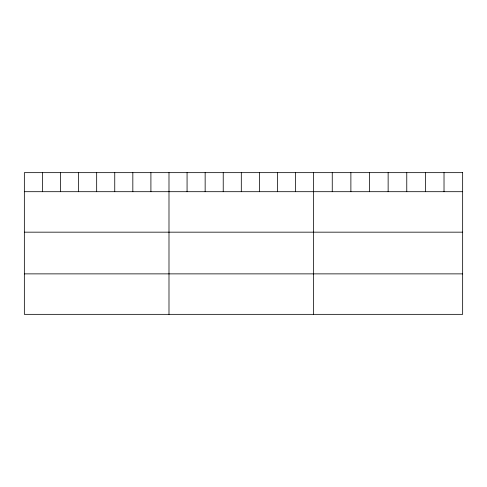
<?xml version="1.0" encoding="UTF-8"?>
<svg xmlns="http://www.w3.org/2000/svg" width="487" height="487" viewBox="0 0 487 487"><rect width="100%" height="100%" fill="white"/><g stroke="black" fill="none" stroke-linecap="round" stroke-linejoin="round"><path stroke-width="0.73" d="M24.35 191.695L462.65 191.695M24.35 232.171L462.65 232.171M24.35 273.871L462.65 273.871M444.022 172.654L444.022 191.695M425.394 172.654L425.394 191.695M406.767 172.654L406.767 191.695M388.139 172.654L388.139 191.695M369.511 172.654L369.511 191.695M350.883 172.654L350.883 191.695M332.256 172.654L332.256 191.695M313.628 172.654L313.628 314.346M295.548 172.654L295.548 191.695M277.468 172.654L277.468 191.695M259.388 172.654L259.388 191.695M241.308 172.654L241.308 191.695M223.229 172.654L223.229 191.695M205.149 172.654L205.149 191.695M187.069 172.654L187.069 191.695M168.989 172.654L168.989 314.346M150.909 172.654L150.909 191.695M132.829 172.654L132.829 191.695M114.749 172.654L114.749 191.695M96.67 172.654L96.67 191.695M78.59 172.654L78.59 191.695M60.51 172.654L60.51 191.695M42.43 172.654L42.43 191.695M462.65 172.654L24.35 172.654L24.35 314.346L462.65 314.346L462.65 172.654"/></g></svg>
